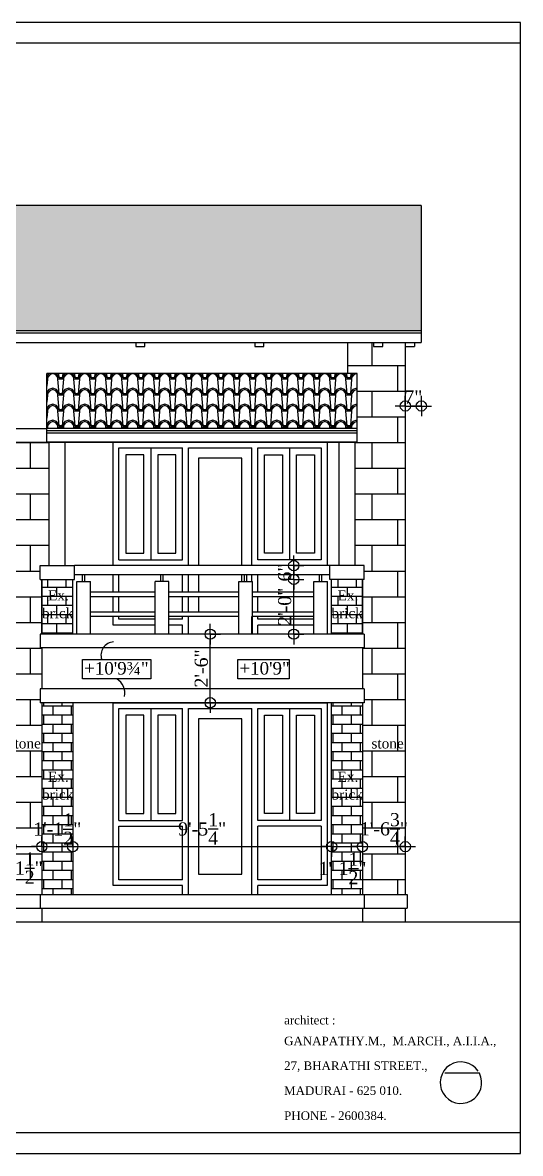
# Model space of a CAD drawing. Extents: x -2842 to -33, y 60 to 555.
# Drawn here: x -250.9 to -33.2, y 60.1 to 555.1 of the extents above; entities that cross this region are included whole.
import ezdxf

# ---------------------------------------------------------------- set-up
doc = ezdxf.new("R2010")
doc.units = 0
doc.header["$LTSCALE"] = 20
doc.header["$MEASUREMENT"] = 0
doc.header["$PDMODE"] = 34
doc.layers.get('0').update_dxf_attribs({"linetype": 'CONTINUOUS'})
doc.layers.get('DEFPOINTS').update_dxf_attribs({"linetype": 'CONTINUOUS'})
for name, color, linetype in [('border', 230, 'CONTINUOUS'), ('BORTEXT', 2, 'CONTINUOUS'), ('DIMLINE', 254, 'CONTINUOUS'), ('DOOR', 1, 'CONTINUOUS'), ('handrail', 1, 'CONTINUOUS'), ('levels', 2, 'CONTINUOUS'), ('Stone', 8, 'CONTINUOUS'), ('TEXTS', 2, 'CONTINUOUS'), ('tile', 22, 'CONTINUOUS'), ('wall', 13, 'CONTINUOUS'), ('WINDOW', 4, 'CONTINUOUS')]:
    doc.layers.add(name, color=color, linetype=linetype)
doc.layers.add('correct', color=230, linetype='CONTINUOUS', plot=False)
doc.styles.add('DIMTEXT', font='times_1.ttf')
doc.styles.add('STYLE1', font='times_1.ttf')
doc.styles.add('style5', font='times_1.ttf')
doc.dimstyles.new('ARCH_48_0', dxfattribs={"dimtxt": 5.75, "dimasz": 2.25, "dimexe": 0.25, "dimexo": 0, "dimgap": 1, "dimtad": 1, "dimzin": 3, "dimdsep": 46, "dimlunit": 4, "dimtxsty": 'DIMTEXT', "dimblk": 'BLK', "dimcen": 0, "dimdle": 0.09375, "dimse1": 1, "dimse2": 1, "dimclrd": 254, "dimclrt": 3, "dimadec": 1, "dimazin": 0, "dimtfac": 1, "dimtix": 1, "dimtmove": 2, "dimatfit": 3, "dimldrblk": 'NONE', "dimfxl": 0.25, "dimtvp": 1.4625, "dimtolj": 1, "dimtzin": 15, "dimarcsym": 0})

# ---------------------------------------------------------------- blocks, each defined once
blk = doc.blocks.new('BLK')
for q in [(-2, 0), (0, 2), (2, 0), (0, -2)]:
    blk.add_line((0, 0), q)
blk.add_circle((0, 0), 1)
blk = doc.blocks.new('*D172')
at = {"layer": 'DEFPOINTS', "color": 0, "lineweight": -2}
for p in [(-256.04, 206.6), (-242.54, 206.6), (-242.54, 194.35)]:
    blk.add_point(p, dxfattribs=at)
at = {"layer": 'DIMLINE', "color": 254, "lineweight": -2}
blk.add_line((-253.79, 194.35), (-244.79, 194.35), dxfattribs=at)
at = {"layer": 'DIMLINE', "color": 254, "lineweight": -2, "xscale": 2.25, "yscale": 2.25, "zscale": 2.25, "rotation": 180}
blk.add_blockref('BLK', (-256.04, 194.35), dxfattribs=at)
at = {"layer": 'DIMLINE', "color": 254, "lineweight": -2, "xscale": 2.25, "yscale": 2.25, "zscale": 2.25}
blk.add_blockref('BLK', (-242.54, 194.35), dxfattribs=at)
at = {"layer": 'DIMLINE', "color": 3, "lineweight": -2, "insert": (-252.66, 184.99), "char_height": 5.75, "attachment_point": 5, "style": 'DIMTEXT'}
blk.add_mtext('\\A1;1\'-1{\\H1.000000x;\\S1/2;}"', dxfattribs=at)
blk = doc.blocks.new('_None')
blk = doc.blocks.new('*D173')
at = {"layer": 'DEFPOINTS', "color": 0, "lineweight": -2}
for p in [(-242.54, 210.49), (-229.04, 210.49), (-229.04, 194.35)]:
    blk.add_point(p, dxfattribs=at)
at = {"layer": 'DIMLINE', "color": 254, "lineweight": -2}
for p, q in [((-244.79, 194.35), (-247.04, 194.35)), ((-242.54, 194.35), (-229.04, 194.35)), ((-226.79, 194.35), (-224.54, 194.35))]:
    blk.add_line(p, q, dxfattribs=at)
at = {"layer": 'DIMLINE', "color": 254, "lineweight": -2, "xscale": 2.25, "yscale": 2.25, "zscale": 2.25}
blk.add_blockref('BLK', (-242.54, 194.35), dxfattribs=at)
at = {"layer": 'DIMLINE', "color": 254, "lineweight": -2, "xscale": 2.25, "yscale": 2.25, "zscale": 2.25, "rotation": 180}
blk.add_blockref('BLK', (-229.04, 194.35), dxfattribs=at)
at = {"layer": 'DIMLINE', "color": 3, "lineweight": -2, "insert": (-235.79, 202.05), "char_height": 5.75, "attachment_point": 5, "style": 'DIMTEXT'}
blk.add_mtext('\\A1;1\'-1{\\H1.000000x;\\S1/2;}"', dxfattribs=at)
blk = doc.blocks.new('*D174')
at = {"layer": 'DEFPOINTS', "color": 0, "lineweight": -2}
for p in [(-115.79, 194.35), (-229.04, 185.19), (-115.79, 185.19)]:
    blk.add_point(p, dxfattribs=at)
at = {"layer": 'DIMLINE', "color": 254, "lineweight": -2}
blk.add_line((-226.79, 194.35), (-118.04, 194.35), dxfattribs=at)
at = {"layer": 'DIMLINE', "color": 254, "lineweight": -2, "xscale": 2.25, "yscale": 2.25, "zscale": 2.25, "rotation": 180}
blk.add_blockref('BLK', (-229.04, 194.35), dxfattribs=at)
at = {"layer": 'DIMLINE', "color": 254, "lineweight": -2, "xscale": 2.25, "yscale": 2.25, "zscale": 2.25}
blk.add_blockref('BLK', (-115.79, 194.35), dxfattribs=at)
at = {"layer": 'DIMLINE', "color": 3, "lineweight": -2, "insert": (-172.42, 202.11), "char_height": 5.75, "attachment_point": 5, "style": 'DIMTEXT'}
blk.add_mtext('\\A1;9\'-5{\\H1.000000x;\\S1/4;}"', dxfattribs=at)
blk = doc.blocks.new('*D175')
at = {"layer": 'DEFPOINTS', "color": 0, "lineweight": -2}
for p in [(-102.29, 194.35), (-115.79, 185.19), (-102.29, 185.19)]:
    blk.add_point(p, dxfattribs=at)
at = {"layer": 'DIMLINE', "color": 254, "lineweight": -2}
blk.add_line((-113.54, 194.35), (-104.54, 194.35), dxfattribs=at)
at = {"layer": 'DIMLINE', "color": 254, "lineweight": -2, "xscale": 2.25, "yscale": 2.25, "zscale": 2.25, "rotation": 180}
blk.add_blockref('BLK', (-115.79, 194.35), dxfattribs=at)
at = {"layer": 'DIMLINE', "color": 254, "lineweight": -2, "xscale": 2.25, "yscale": 2.25, "zscale": 2.25}
blk.add_blockref('BLK', (-102.29, 194.35), dxfattribs=at)
at = {"layer": 'DIMLINE', "color": 3, "lineweight": -2, "insert": (-111.04, 184.8), "char_height": 5.75, "attachment_point": 5, "style": 'DIMTEXT'}
blk.add_mtext('\\A1;1\'-1{\\H1.000000x;\\S1/2;}"', dxfattribs=at)
blk = doc.blocks.new('*D176')
at = {"layer": 'DEFPOINTS', "color": 0, "lineweight": -2}
for p in [(-83.54, 194.35), (-102.29, 185.19), (-83.54, 185.19)]:
    blk.add_point(p, dxfattribs=at)
at = {"layer": 'DIMLINE', "color": 254, "lineweight": -2}
for p, q in [((-104.54, 194.35), (-106.79, 194.35)), ((-102.29, 194.35), (-83.54, 194.35)), ((-81.29, 194.35), (-79.04, 194.35))]:
    blk.add_line(p, q, dxfattribs=at)
at = {"layer": 'DIMLINE', "color": 254, "lineweight": -2, "xscale": 2.25, "yscale": 2.25, "zscale": 2.25}
blk.add_blockref('BLK', (-102.29, 194.35), dxfattribs=at)
at = {"layer": 'DIMLINE', "color": 254, "lineweight": -2, "xscale": 2.25, "yscale": 2.25, "zscale": 2.25, "rotation": 180}
blk.add_blockref('BLK', (-83.54, 194.35), dxfattribs=at)
at = {"layer": 'DIMLINE', "color": 3, "lineweight": -2, "insert": (-92.92, 202.15), "char_height": 5.75, "attachment_point": 5, "style": 'DIMTEXT'}
blk.add_mtext('\\A1;1\'-6{\\H1.000000x;\\S3/4;}"', dxfattribs=at)
blk = doc.blocks.new('*D196')
at = {"layer": 'DEFPOINTS', "color": 0, "lineweight": -2}
for p in [(-168.86, 287.36), (-160.94, 287.36), (-160.94, 257.36)]:
    blk.add_point(p, dxfattribs=at)
at = {"layer": 'DIMLINE', "color": 254, "lineweight": -2}
blk.add_line((-168.86, 259.61), (-168.86, 285.11), dxfattribs=at)
at = {"layer": 'DIMLINE', "color": 254, "lineweight": -2, "xscale": 2.25, "yscale": 2.25, "zscale": 2.25}
for p, rotation in [((-168.86, 287.36), 90), ((-168.86, 257.36), 270)]:
    blk.add_blockref('BLK', p, dxfattribs=dict(at, rotation=rotation))
at = {"layer": 'DIMLINE', "color": 3, "lineweight": -2, "insert": (-172.78, 272.36), "char_height": 5.75, "attachment_point": 5, "rotation": 90, "style": 'DIMTEXT'}
blk.add_mtext('\\A1;2\'-6"', dxfattribs=at)
blk = doc.blocks.new('*D197')
at = {"layer": 'DEFPOINTS', "color": 0, "lineweight": -2}
for p in [(-83.54, 414.97), (-76.54, 414.97), (-76.54, 387.24)]:
    blk.add_point(p, dxfattribs=at)
at = {"layer": 'DIMLINE', "color": 254, "lineweight": -2}
for p, q in [((-85.79, 387.24), (-88.04, 387.24)), ((-83.54, 387.24), (-76.54, 387.24)), ((-74.29, 387.24), (-72.04, 387.24))]:
    blk.add_line(p, q, dxfattribs=at)
at = {"layer": 'DIMLINE', "color": 254, "lineweight": -2, "xscale": 2.25, "yscale": 2.25, "zscale": 2.25}
blk.add_blockref('BLK', (-83.54, 387.24), dxfattribs=at)
at = {"layer": 'DIMLINE', "color": 254, "lineweight": -2, "xscale": 2.25, "yscale": 2.25, "zscale": 2.25, "rotation": 180}
blk.add_blockref('BLK', (-76.54, 387.24), dxfattribs=at)
at = {"layer": 'DIMLINE', "color": 3, "lineweight": -2, "insert": (-80.04, 391.17), "char_height": 5.75, "attachment_point": 5, "style": 'DIMTEXT'}
blk.add_mtext('\\A1;7"', dxfattribs=at)
blk = doc.blocks.new('*D198')
at = {"layer": 'DEFPOINTS', "color": 0, "lineweight": -2}
for p in [(-132.37, 311.36), (-115.79, 311.36), (-115.79, 287.36)]:
    blk.add_point(p, dxfattribs=at)
at = {"layer": 'DIMLINE', "color": 254, "lineweight": -2}
blk.add_line((-132.37, 289.61), (-132.37, 309.11), dxfattribs=at)
at = {"layer": 'DIMLINE', "color": 254, "lineweight": -2, "xscale": 2.25, "yscale": 2.25, "zscale": 2.25}
for p, rotation in [((-132.37, 311.36), 90), ((-132.37, 287.36), 270)]:
    blk.add_blockref('BLK', p, dxfattribs=dict(at, rotation=rotation))
at = {"layer": 'DIMLINE', "color": 3, "lineweight": -2, "insert": (-136.3, 299.36), "char_height": 5.75, "attachment_point": 5, "rotation": 90, "style": 'DIMTEXT'}
blk.add_mtext('\\A1;2\'-0"', dxfattribs=at)
blk = doc.blocks.new('*D199')
at = {"layer": 'DEFPOINTS', "color": 0, "lineweight": -2}
for p in [(-132.37, 317.36), (-113.54, 317.36), (-114.25, 311.36)]:
    blk.add_point(p, dxfattribs=at)
at = {"layer": 'DIMLINE', "color": 254, "lineweight": -2}
for p, q in [((-132.37, 319.61), (-132.37, 321.86)), ((-132.37, 311.36), (-132.37, 317.36)), ((-132.37, 309.11), (-132.37, 306.86))]:
    blk.add_line(p, q, dxfattribs=at)
at = {"layer": 'DIMLINE', "color": 254, "lineweight": -2, "xscale": 2.25, "yscale": 2.25, "zscale": 2.25}
for p, rotation in [((-132.37, 317.36), 270), ((-132.37, 311.36), 90)]:
    blk.add_blockref('BLK', p, dxfattribs=dict(at, rotation=rotation))
at = {"layer": 'DIMLINE', "color": 3, "lineweight": -2, "insert": (-136.3, 314.36), "char_height": 5.75, "attachment_point": 5, "rotation": 90, "style": 'DIMTEXT'}
blk.add_mtext('\\A1;6"', dxfattribs=at)

msp = doc.modelspace()

# ---------------------------------------------------------------- hatches: boundary and pattern name
at = {"layer": 'Stone', "lineweight": -2}
h = msp.add_hatch(dxfattribs=at)
h.set_pattern_fill('BRICK', color=8, scale=45, style=0)
h.set_pattern_definition([(180, (-345.621, 0), (0, 11.25), []), (90, (-345.62, 0), (22.5, 1e-15), [11.25, -11.25]), (90, (-356.87, 0), (22.5, 1e-15), [-11.25, 11.25])])
h.paths.add_polyline_path([(-83.544, 173.363), (-83.544, 414.974), (-93.419, 414.974), (-93.419, 413.321), (-97.419, 413.321), (-97.419, 414.974), (-108.794, 414.974), (-108.794, 401.423), (-104.544, 401.423), (-104.544, 371.363), (-105.544, 371.363), (-105.544, 317.363), (-101.544, 317.363), (-101.544, 311.363), (-102.294, 311.363), (-102.294, 287.363), (-101.544, 287.363), (-101.544, 281.363), (-102.294, 281.363), (-102.294, 263.363), (-101.544, 263.363), (-101.544, 257.363), (-102.294, 257.363), (-102.294, 173.363)])
h = msp.add_hatch(dxfattribs=at)
h.set_pattern_fill('BRICK', color=8, scale=45, style=0)
h.set_pattern_definition([(0, (-292.468, 0), (0, 11.25), []), (90, (-292.468, 0), (-22.5, 1e-15), [11.25, -11.25]), (90, (-281.218, 0), (-22.5, 1e-15), [-11.25, 11.25])])
h.paths.add_polyline_path([(-242.544, 257.363), (-243.294, 257.363), (-243.294, 263.363), (-242.544, 263.363), (-242.544, 281.363), (-243.294, 281.363), (-243.294, 287.363), (-242.544, 287.363), (-242.544, 311.363), (-243.294, 311.363), (-243.294, 317.363), (-239.294, 317.363), (-239.294, 371.363), (-240.294, 371.363), (-256.044, 371.363), (-256.044, 173.363), (-242.544, 173.363)])
at = {"layer": 'tile', "lineweight": -2}
h = msp.add_hatch(dxfattribs=at)
h.set_pattern_fill('SPANTILE', color=256, scale=7, style=0)
h.set_pattern_definition([(274.9697, (-286.02782, 14.61085), (-6.99993915, 84.00000736), [6.464304, -155.14325]), (180, (-285.468, 8.171), (-7, -7), [0.56, -6.44]), (0, (-292.468, 7.611), (7, 7), [1.96, -5.04]), (90, (-290.508, 7.611), (-7, 7), [0.7, -6.3]), (270, (-286.028, 8.311), (7, -7), [0.7, -6.3]), (0, (-286.028, 7.611), (7, 7), [0.56, -6.44]), (0, (-292.468, 8.171), (7, 7), [1.4, -5.6]), (85.0303, (-291.06782, 8.17085), (6.99993915, 84.00000736), [6.464304, -155.14325]), (52.6961, (-291.06782, 8.52085), (-90.99990123, -119.00007519), [1.848056, -182.95725]), (18.4349, (-289.9478, 9.9908), (14.000003, 6.999989), [1.77087, -20.365065]), (341.5651, (-288.2678, 10.5508), (-14.000003, 6.999989), [1.77087, -20.365065]), (307.3039, (-286.58782, 9.99085), (90.99990123, -119.00007519), [1.848056, -182.95725]), (20.2249, (-289.59782, 9.50085), (-76.99998085, -28.00005835), [1.417395, -140.321804]), (339.7751, (-288.26782, 9.99085), (76.99998085, -28.00005835), [1.417395, -140.321804]), (307.4054, (-286.93782, 9.50085), (70.00006967, -90.99994725), [1.49806, -148.308475]), (52.5946, (-290.50782, 8.31085), (-70.00006967, -90.99994725), [1.49806, -148.308475])])
h.paths.add_polyline_path([(-561.544, 474.988), (-561.544, 420.283), (-76.544, 420.283), (-76.544, 474.988)])
h = msp.add_hatch(dxfattribs=at)
h.set_pattern_fill('SPANTILE', color=256, scale=7, style=0)
h.set_pattern_definition([(265.0303, (-352.06108, 7), (6.99993915, 84.00000736), [6.464304, -155.14325]), (7e-15, (-352.621, 0.56), (7, -7), [0.56, -6.44]), (180, (-345.621, 0), (-7, 7), [1.96, -5.04]), (90, (-347.581, 0), (7, 7), [0.7, -6.3]), (270, (-352.061, 0.7), (-7, -7), [0.7, -6.3]), (180, (-352.061, 0), (-7, 7), [0.56, -6.44]), (180, (-345.621, 0.56), (-7, 7), [1.4, -5.6]), (94.9697, (-347.02108, 0.56), (-6.99993915, 84.00000736), [6.464304, -155.14325]), (127.3039, (-347.02108, 0.91), (90.99990123, -119.00007519), [1.848056, -182.95725]), (161.5651, (-348.141, 2.38), (-14.000003, 6.999989), [1.77087, -20.36506]), (198.4349, (-349.821, 2.94), (14.000003, 6.999989), [1.77087, -20.365065]), (232.6961, (-351.50108, 2.38), (-90.99990123, -119.00007519), [1.848056, -182.95725]), (159.7751, (-348.49108, 1.89), (76.99998085, -28.00005835), [1.417395, -140.3218]), (200.2249, (-349.82108, 2.38), (-76.99998085, -28.00005835), [1.417395, -140.3218]), (232.5946, (-351.15108, 1.89), (-70.00006967, -90.99994725), [1.49806, -148.308475]), (127.4054, (-347.58108, 0.7), (70.00006967, -90.99994725), [1.49806, -148.308475])])
h.paths.add_polyline_path([(-104.544, 377.363), (-104.544, 401.423), (-240.294, 401.423), (-240.294, 377.363)])
h = msp.add_hatch(dxfattribs=at)
h.set_pattern_fill('BRICK', color=256, scale=16, style=0)
h.set_pattern_definition([(7e-15, (356.04, -1e-13), (0, 4), []), (90, (356.04, -1e-13), (-8, 5e-16), [4, -4]), (90, (360.04, -1e-13), (-8, 5e-16), [-4, 4])])
h.paths.add_polyline_path([(-229.044, 311.363), (-242.544, 311.363), (-242.544, 287.363), (-229.044, 287.363)])
h = msp.add_hatch(dxfattribs=at)
h.set_pattern_fill('BRICK', color=256, scale=16, style=0)
h.set_pattern_definition([(180, (-700.877, -1e-13), (0, 4), []), (90, (-700.877, -1e-13), (8, 5e-16), [4, -4]), (90, (-704.877, -1e-13), (8, 5e-16), [-4, 4])])
h.paths.add_polyline_path([(-115.794, 311.363), (-102.294, 311.363), (-102.294, 287.363), (-115.794, 287.363)])
h = msp.add_hatch(dxfattribs=at)
h.set_pattern_fill('BRICK', color=256, scale=16, style=0)
h.set_pattern_definition([(180, (-345.621, 0), (0, 4), []), (90, (-345.621, 0), (8, 5e-16), [4, -4]), (90, (-349.621, 0), (8, 5e-16), [-4, 4])])
h.paths.add_polyline_path([(-229.044, 173.363), (-242.544, 173.363), (-242.544, 257.363), (-229.044, 257.363)])
h = msp.add_hatch(dxfattribs=at)
h.set_pattern_fill('BRICK', color=256, scale=16, style=0)
h.set_pattern_definition([(180, (-339.12, 0), (0, 4), []), (90, (-339.12, 0), (8, 5e-16), [4, -4]), (90, (-343.12, 0), (8, 5e-16), [-4, 4])])
h.paths.add_polyline_path([(-115.794, 257.363), (-102.294, 257.363), (-102.294, 173.363), (-115.794, 173.363)])

# ---------------------------------------------------------------- linework, layer by layer
at = {"lineweight": -2}
for p in [(-83.544, 413.321), (-79.544, 414.974)]:
    msp.add_line(p, (-79.544, 413.321), dxfattribs=at)
for points in [[(-201.419, 414.974), (-201.419, 413.321), (-197.419, 413.321), (-197.419, 414.974)], [(-149.419, 414.974), (-149.419, 413.321), (-145.419, 413.321), (-145.419, 414.974)], [(-97.419, 414.974), (-97.419, 413.321), (-93.419, 413.321), (-93.419, 414.974)]]:
    msp.add_lwpolyline(points, dxfattribs=at)
at = {"layer": 'border', "lineweight": -2}
for p, q in [((-33.219, 546.009), (-621.339, 546.009)), ((-33.219, 69.134), (-621.339, 69.134))]:
    msp.add_line(p, q, dxfattribs=at)
at = {"layer": 'BORTEXT'}
msp.add_lwpolyline([(-51.668, 96.075, 34.7524071), (-51.137, 95.175), (-66.224, 95.175)], format="xyb", dxfattribs=at)
at = {"layer": 'correct', "color": 3, "lineweight": -2}
msp.add_lwpolyline([(-621.339, 555.071), (-621.339, 60.071), (-33.219, 60.071), (-33.219, 555.071)], close=True, dxfattribs=at)
at = {"layer": 'DOOR'}
for p, q in [((-180.961, 319.863), (-180.961, 368.863)), ((-178.461, 317.363), (-178.461, 368.863)), ((-150.628, 317.363), (-150.628, 368.863)), ((-148.128, 319.863), (-148.128, 368.863)), ((-180.961, 305.696), (-180.961, 313.363)), ((-178.461, 305.696), (-178.461, 313.363)), ((-150.628, 310.363), (-150.628, 313.363)), ((-148.128, 305.696), (-148.128, 313.363)), ((-180.961, 297.03), (-180.961, 303.696)), ((-178.461, 297.03), (-178.461, 303.696)), ((-148.128, 297.03), (-148.128, 303.696)), ((-180.961, 293.863), (-180.961, 295.03)), ((-178.461, 287.363), (-178.461, 295.03)), ((-150.628, 287.363), (-150.628, 295.03)), ((-148.128, 293.863), (-148.128, 295.03)), ((-180.961, 287.363), (-180.961, 291.363)), ((-148.128, 287.363), (-148.128, 291.363)), ((-180.961, 205.863), (-180.961, 254.863)), ((-178.461, 173.363), (-178.461, 254.863)), ((-150.628, 173.363), (-150.628, 254.863)), ((-148.128, 205.863), (-148.128, 254.863)), ((-180.961, 179.863), (-180.961, 203.363)), ((-148.128, 179.863), (-148.128, 203.363)), ((-180.961, 173.363), (-180.961, 177.363)), ((-148.128, 173.363), (-148.128, 177.363))]:
    msp.add_line(p, q, dxfattribs=at)
for points in [[(-178.461, 368.863), (-150.628, 368.863)], [(-155.128, 317.363), (-155.128, 364.363), (-173.961, 364.363), (-173.961, 317.363)], [(-173.961, 313.363), (-173.961, 305.696)], [(-155.128, 310.363), (-155.128, 313.363)], [(-173.961, 303.696), (-173.961, 297.03)], [(-178.461, 254.863), (-150.628, 254.863)]]:
    msp.add_lwpolyline(points, dxfattribs=at)
msp.add_lwpolyline([(-155.128, 250.363), (-173.961, 250.363), (-173.961, 182.363), (-155.128, 182.363)], close=True, dxfattribs=at)
at = {"layer": 'handrail', "lineweight": -2}
for p, q in [((-113.544, 317.363), (-228.294, 317.363)), ((-116.544, 313.363), (-228.294, 313.363)), ((-224.794, 310.363), (-224.794, 313.363)), ((-223.794, 310.363), (-223.794, 313.363)), ((-190.536, 310.363), (-190.536, 313.363)), ((-189.536, 310.363), (-189.536, 313.363)), ((-153.872, 310.363), (-153.872, 313.363)), ((-152.872, 310.363), (-152.872, 313.363)), ((-121.044, 310.363), (-121.044, 313.363)), ((-120.044, 310.363), (-120.044, 313.363)), ((-193.036, 305.696), (-221.294, 305.696)), ((-193.036, 303.696), (-221.294, 303.696)), ((-156.372, 305.696), (-187.036, 305.696)), ((-156.372, 303.696), (-187.036, 303.696)), ((-123.544, 305.696), (-150.372, 305.696)), ((-123.544, 303.696), (-150.372, 303.696)), ((-193.036, 297.03), (-221.294, 297.03)), ((-156.372, 297.03), (-187.036, 297.03)), ((-123.544, 297.03), (-150.372, 297.03)), ((-193.036, 295.03), (-221.294, 295.03)), ((-156.372, 295.03), (-187.036, 295.03)), ((-123.544, 295.03), (-150.372, 295.03))]:
    msp.add_line(p, q, dxfattribs=at)
at = {"layer": 'handrail', "color": 7, "lineweight": -2}
for p, q in [((-227.294, 310.363), (-221.294, 310.363)), ((-227.294, 287.363), (-227.294, 310.363)), ((-221.294, 287.363), (-221.294, 310.363)), ((-187.036, 310.363), (-193.036, 310.363)), ((-193.036, 287.363), (-193.036, 310.363)), ((-187.036, 287.363), (-187.036, 310.363)), ((-156.372, 310.363), (-150.372, 310.363)), ((-156.372, 287.363), (-156.372, 310.363)), ((-150.372, 287.363), (-150.372, 310.363)), ((-123.544, 310.363), (-117.544, 310.363)), ((-123.544, 287.363), (-123.544, 310.363)), ((-117.544, 287.363), (-117.544, 310.363))]:
    msp.add_line(p, q, dxfattribs=at)
at = {"layer": 'levels', "color": 0}
for points in [[(-224.728, 276.288), (-194.879, 276.288), (-194.879, 267.752), (-224.728, 267.752)], [(-156.796, 276.288), (-134.369, 276.288), (-134.369, 267.752), (-156.796, 267.752)]]:
    msp.add_lwpolyline(points, close=True, dxfattribs=at)
for centre, radius, start, end in [((-210.867, 278.163), 5.815, 92.61963, 198.80987), ((-213.18, 261.695), 6.935, 347.05182, 60.86163)]:
    msp.add_arc(centre, radius, start, end, dxfattribs=at)
at = {"layer": 'tile'}
for p, q in [((-561.544, 420.283), (-76.544, 420.283)), ((-561.544, 419.283), (-76.544, 419.283))]:
    msp.add_line(p, q, dxfattribs=at)
at = {"layer": 'tile', "lineweight": -2}
for p, q in [((-104.544, 377.363), (-240.294, 377.363)), ((-104.544, 376.363), (-240.294, 376.363))]:
    msp.add_line(p, q, dxfattribs=at)
at = {"layer": 'wall', "lineweight": -2}
for p, q in [((-76.544, 474.988), (-561.544, 474.988)), ((-76.544, 474.988), (-76.544, 414.974)), ((-561.544, 414.974), (-76.544, 414.974)), ((-108.794, 414.974), (-108.794, 401.423)), ((-83.544, 414.974), (-83.544, 173.363)), ((-104.544, 401.423), (-240.294, 401.423)), ((-240.294, 371.363), (-240.294, 401.423)), ((-104.544, 371.363), (-104.544, 401.423)), ((-397.795, 377.363), (-240.294, 377.363)), ((-397.795, 371.363), (-240.294, 371.363)), ((-240.294, 371.363), (-104.544, 371.363)), ((-243.294, 317.363), (-228.294, 317.363)), ((-243.294, 311.363), (-243.294, 317.363)), ((-228.294, 311.363), (-228.294, 317.363)), ((-101.544, 317.363), (-116.544, 317.363)), ((-116.544, 311.363), (-116.544, 317.363)), ((-101.544, 311.363), (-101.544, 317.363)), ((-243.294, 311.363), (-228.294, 311.363)), ((-242.544, 311.363), (-242.544, 287.363)), ((-242.544, 287.363), (-242.544, 311.363)), ((-229.044, 287.363), (-229.044, 311.363)), ((-101.544, 311.363), (-116.544, 311.363)), ((-115.794, 287.363), (-115.794, 311.363)), ((-102.294, 311.363), (-102.294, 287.363)), ((-102.294, 287.363), (-102.294, 311.363)), ((-101.544, 287.363), (-243.294, 287.363)), ((-243.294, 287.363), (-243.294, 281.363)), ((-101.544, 287.363), (-101.544, 281.363)), ((-101.544, 281.363), (-243.294, 281.363)), ((-242.544, 281.363), (-242.544, 263.363)), ((-242.544, 281.363), (-242.544, 263.363)), ((-102.294, 281.363), (-102.294, 263.363)), ((-101.544, 263.363), (-243.294, 263.363)), ((-243.294, 263.363), (-243.294, 257.363)), ((-101.544, 263.363), (-101.544, 257.363)), ((-101.544, 257.363), (-243.294, 257.363)), ((-242.544, 257.363), (-242.544, 173.363)), ((-242.544, 257.363), (-242.544, 173.363)), ((-229.044, 257.363), (-229.044, 173.363)), ((-115.794, 173.363), (-115.794, 257.363)), ((-102.294, 257.363), (-102.294, 173.363)), ((-243.294, 173.363), (-243.294, 167.363)), ((-101.544, 173.363), (-101.544, 167.363)), ((-82.794, 173.363), (-82.794, 167.363)), ((-242.544, 167.363), (-242.544, 161.363)), ((-102.294, 167.363), (-102.294, 161.363)), ((-83.544, 167.363), (-83.544, 161.363))]:
    msp.add_line(p, q, dxfattribs=at)
at = {"layer": 'wall', "color": 7, "lineweight": -2}
for p, q in [((-104.544, 375.363), (-240.294, 375.363)), ((-104.544, 371.363), (-240.294, 371.363)), ((-239.294, 317.363), (-239.294, 371.363)), ((-232.294, 317.363), (-232.294, 371.363)), ((-112.544, 317.363), (-112.544, 371.363)), ((-105.544, 317.363), (-105.544, 371.363))]:
    msp.add_line(p, q, dxfattribs=at)
at = {"layer": 'wall', "color": 13}
for p, q in [((-555.294, 173.363), (-82.794, 173.363)), ((-555.294, 167.363), (-82.794, 167.363)), ((-621.339, 161.363), (-33.219, 161.363))]:
    msp.add_line(p, q, dxfattribs=at)
at = {"layer": 'WINDOW', "lineweight": -2}
for p, q in [((-211.294, 371.363), (-117.794, 371.363)), ((-211.294, 317.363), (-211.294, 371.363)), ((-117.794, 371.363), (-117.794, 317.363)), ((-208.794, 319.863), (-208.794, 368.863)), ((-208.794, 368.863), (-180.961, 368.863)), ((-194.878, 368.863), (-194.878, 319.863)), ((-148.128, 368.863), (-120.294, 368.863)), ((-134.211, 368.863), (-134.211, 319.863)), ((-120.294, 368.863), (-120.294, 319.863)), ((-208.794, 319.863), (-180.961, 319.863)), ((-120.294, 319.863), (-148.128, 319.863)), ((-211.294, 305.696), (-211.294, 313.363)), ((-208.794, 305.696), (-208.794, 313.363)), ((-211.294, 297.03), (-211.294, 303.696)), ((-208.794, 297.03), (-208.794, 303.696)), ((-211.294, 291.363), (-211.294, 295.03)), ((-208.794, 293.863), (-208.794, 295.03)), ((-193.036, 293.863), (-208.794, 293.863)), ((-180.961, 293.863), (-187.036, 293.863)), ((-123.544, 293.863), (-148.128, 293.863)), ((-193.036, 291.363), (-211.294, 291.363)), ((-180.961, 291.363), (-187.036, 291.363)), ((-123.544, 291.363), (-148.128, 291.363)), ((-211.294, 257.363), (-117.794, 257.363)), ((-211.294, 177.363), (-211.294, 257.363)), ((-208.794, 205.863), (-208.794, 254.863)), ((-208.794, 254.863), (-180.961, 254.863)), ((-194.878, 254.863), (-194.878, 205.863)), ((-148.128, 254.863), (-120.294, 254.863)), ((-134.211, 254.863), (-134.211, 205.863)), ((-120.294, 254.863), (-120.294, 205.863)), ((-117.794, 257.363), (-117.794, 177.363)), ((-208.794, 205.863), (-180.961, 205.863)), ((-208.794, 179.863), (-208.794, 203.363)), ((-208.794, 203.363), (-180.961, 203.363)), ((-120.294, 205.863), (-148.128, 205.863)), ((-120.294, 203.363), (-148.128, 203.363)), ((-120.294, 203.363), (-120.294, 179.863)), ((-180.961, 179.863), (-208.794, 179.863)), ((-120.294, 179.863), (-148.128, 179.863)), ((-180.961, 177.363), (-211.294, 177.363)), ((-117.794, 177.363), (-148.128, 177.363))]:
    msp.add_line(p, q, dxfattribs=at)
for points in [[(-197.878, 365.863), (-205.794, 365.863), (-205.794, 322.863), (-197.878, 322.863)], [(-183.961, 365.863), (-191.878, 365.863), (-191.878, 322.863), (-183.961, 322.863)], [(-145.128, 365.863), (-137.211, 365.863), (-137.211, 322.863), (-145.128, 322.863)], [(-131.211, 365.863), (-123.294, 365.863), (-123.294, 322.863), (-131.211, 322.863)], [(-197.878, 251.863), (-205.794, 251.863), (-205.794, 208.863), (-197.878, 208.863)], [(-183.961, 251.863), (-191.878, 251.863), (-191.878, 208.863), (-183.961, 208.863)], [(-145.128, 251.863), (-137.211, 251.863), (-137.211, 208.863), (-145.128, 208.863)], [(-131.211, 251.863), (-123.294, 251.863), (-123.294, 208.863), (-131.211, 208.863)]]:
    msp.add_lwpolyline(points, close=True, dxfattribs=at)

# ---------------------------------------------------------------- texts
at = {"layer": 'BORTEXT', "style": 'style5'}
for s, p in [('architect :', (-136.564, 116.521)), ('GANAPATHY.M.,  M.ARCH., A.I.I.A.,', (-136.564, 107.417)), ('27, BHARATHI STREET.,', (-136.564, 96.592)), ('MADURAI - 625 010.', (-136.564, 85.665)), ('PHONE - 2600384.', (-136.564, 74.707))]:
    msp.add_text(s, height=3.75, dxfattribs=at).set_placement(p)
at = {"layer": 'levels', "style": 'style5'}
for s, p in [('+10\'9¾"', (-224.04, 269.675)), ('+10\'9"', (-156.107, 269.675))]:
    msp.add_text(s, height=5.4893, dxfattribs=at).set_placement(p)
at = {"layer": 'TEXTS', "color": 7, "style": 'STYLE1'}
for s, p in [('Ex.', (-239.844, 302.107)), ('Ex.', (-113.198, 302.107)), ('brick', (-242.484, 294.309)), ('brick', (-115.838, 294.309)), ('stone', (-257.08, 237.307)), ('stone', (-98.352, 237.307)), ('Ex.', (-239.844, 222.705)), ('Ex.', (-113.198, 222.705)), ('brick', (-242.484, 214.907)), ('brick', (-115.838, 214.907))]:
    msp.add_text(s, height=4.4261, rotation=0.20841, dxfattribs=at).set_placement(p)

# ---------------------------------------------------------------- dimensions: what is measured, and where the dimension line sits
at = {"layer": 'DIMLINE', "lineweight": -2}
for base, p1, p2, picture, middle in [((-76.544, 387.241), (-83.544, 414.974), (-76.544, 414.974), '*D197', (-80.044, 391.174)), ((-229.044, 194.351), (-242.544, 210.489), (-229.044, 210.489), '*D173', (-235.794, 202.047)), ((-115.794, 194.351), (-229.044, 185.187), (-115.794, 185.187), '*D174', (-172.419, 202.105)), ((-83.544, 194.351), (-102.294, 185.187), (-83.544, 185.187), '*D176', (-92.919, 202.147))]:
    dim = msp.add_linear_dim(base=base, p1=p1, p2=p2, dimstyle='ARCH_48_0', dxfattribs=at)
    dim.commit()
    dim.dimension.update_dxf_attribs({"geometry": picture, "text_midpoint": middle})
for base, p1, p2, picture, middle in [((-132.372, 317.363), (-114.247, 311.363), (-113.544, 317.363), '*D199', (-136.297, 314.363)), ((-132.372, 311.363), (-115.794, 287.363), (-115.794, 311.363), '*D198', (-136.297, 299.363)), ((-168.856, 287.363), (-160.935, 257.363), (-160.935, 287.363), '*D196', (-172.781, 272.363))]:
    dim = msp.add_linear_dim(base=base, p1=p1, p2=p2, angle=90, dimstyle='ARCH_48_0', dxfattribs=at)
    dim.commit()
    dim.dimension.update_dxf_attribs({"geometry": picture, "text_midpoint": middle})
for base, p1, p2, picture, middle in [((-242.544, 194.351), (-256.044, 206.601), (-242.544, 206.601), '*D172', (-252.66, 184.991)), ((-102.294, 194.351), (-115.794, 185.187), (-102.294, 185.187), '*D175', (-111.042, 184.799))]:
    dim = msp.add_linear_dim(base=base, p1=p1, p2=p2, dimstyle='ARCH_48_0', dxfattribs=at)
    dim.commit()
    dim.dimension.update_dxf_attribs({"geometry": picture, "text_midpoint": middle, "dimtype": 160})

doc.saveas('drawing.dxf')
